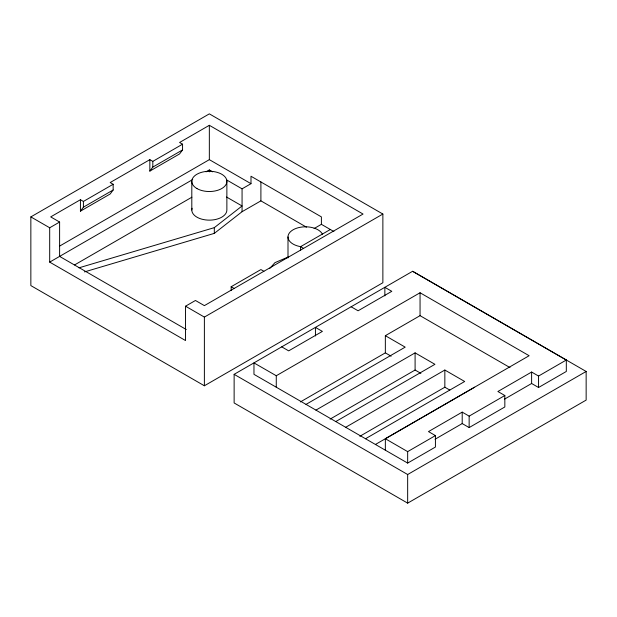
<?xml version="1.0" encoding="UTF-8"?>
<svg xmlns="http://www.w3.org/2000/svg" width="617" height="617" viewBox="0 0 617 617"><rect width="100%" height="100%" fill="white"/><g stroke="black" fill="none" stroke-linecap="round" stroke-linejoin="round"><path stroke-width="0.93" d="M234.128 374.334L234.128 402.955L407.66 503.14L586.15 400.094L586.15 371.465L412.619 271.279L234.128 374.334L407.66 474.519L586.15 371.465M306.448 227.164L260.898 200.864L260.906 181.899M462.202 412.125L462.202 423.571L469.144 427.581L469.144 416.128L462.202 412.125L428.483 431.591L435.425 435.594L435.425 447.047L407.66 463.082L276.269 387.206L276.277 375.738L420.054 292.751L529.131 355.724L385.347 438.733L385.347 450.202M407.66 503.14L407.66 474.519M509.981 367.578L420.054 315.665L420.054 292.751M186.295 329.532L59.61 256.394L59.61 222.043L50.687 216.891L80.434 199.723L80.434 211.168L83.411 207.165L113.158 189.99L113.158 184.267L110.181 182.547L149.846 159.656L152.815 161.369L182.563 144.193L182.563 149.923L179.593 153.926L149.846 171.102L149.846 159.656M113.158 189.99L110.181 193.993L80.434 211.168M149.846 171.102L152.815 167.091L182.563 149.923M269.853 268.372L274.943 262.657L288.031 257.058M78.945 267.832L214.307 227.65L242.065 205.97L242.065 188.841L250.988 183.689L250.988 176.246L321.395 216.891L321.395 224.333L333.89 231.552M84.475 271.912L214.315 233.373L242.065 211.7L260.898 200.864M30.85 216.906L209.34 113.86L382.872 214.045L382.872 282.733L204.381 385.779L30.85 285.594L30.85 216.906L49.692 227.773L59.61 222.043M49.692 227.773L49.692 262.117L185.54 340.553L185.54 306.202L195.458 300.479L204.381 305.631L363.035 214.045L209.34 125.305L179.593 142.481L182.563 144.193M80.434 199.723L83.411 201.443L113.158 184.267M59.826 245.967L209.34 159.656L250.988 183.689M49.692 262.117L192.705 179.555M206.016 171.865L209.34 169.945L212.618 171.835M74.58 264.924L191.872 197.209M314.092 228.552L321.395 224.333M231.159 290.561L231.159 286.743L260.906 269.567L263.875 271.287M300.572 250.487L300.572 246.677L330.319 229.501M204.381 385.779L204.381 317.092L382.872 214.045M391.132 356.202L385.347 352.862L385.347 335.687L420.054 315.665M300.356 401.937L385.347 352.862M306.017 404.39L405.184 347.14L385.347 335.687M315.935 410.112L415.094 352.862L434.931 364.315L335.771 421.565M330.103 419.105L415.094 370.038L420.879 373.378M345.682 427.288L444.842 370.038L464.678 381.483L365.519 438.733M359.85 436.281L444.849 387.214L449.801 390.075M375.429 444.464L474.596 387.214M412.619 271.295L566.321 360.019L566.321 371.465L538.556 387.499L538.556 376.054L531.615 372.043L497.896 391.51L504.837 395.512L504.837 406.965L469.144 427.581M407.66 463.082L407.66 451.629L435.425 435.594M469.144 416.128L504.837 395.512M538.556 376.054L566.321 360.019M435.062 439.242L462.202 423.571M504.475 399.16L531.615 383.496L538.556 387.499M226.524 179.863L242.065 188.841M226.524 197.016L242.065 205.97L242.065 211.7M300.572 246.677L303.541 248.389M351.142 306.78L358.084 310.783L391.795 291.324L384.854 287.314L384.854 295.898M231.159 286.743L234.128 288.463M281.73 346.854L288.671 350.865L322.382 331.398L315.441 327.396L315.441 335.98M276.277 375.738L253.965 362.896L253.965 374.342L276.269 387.206M185.54 306.202L204.381 317.092M385.347 438.733L407.66 451.629M214.307 227.65L214.315 233.373M531.615 372.043L531.615 383.496M444.842 370.038L444.849 387.214M415.094 352.862L415.094 370.038M288 236.928L288 257.921M226.871 181.398L226.871 210.019A17.531 10.119 0 0 1 207.813 220.107A17.531 10.119 0 0 1 192.08 208.261M209.34 125.305L209.34 159.656M209.34 169.945L209.34 171.858M191.81 181.398L191.81 210.019M152.815 161.369L152.815 167.091M83.411 201.443L83.411 207.165M300.988 246.707A17.531 10.119 0 0 1 293.137 229.771A17.531 10.119 0 0 1 322.46 234.306M196.946 188.555A17.531 10.119 0 0 0 226.277 184.013A17.531 10.119 0 0 0 204.805 171.619A17.531 10.119 0 0 0 196.946 188.555"/></g></svg>
